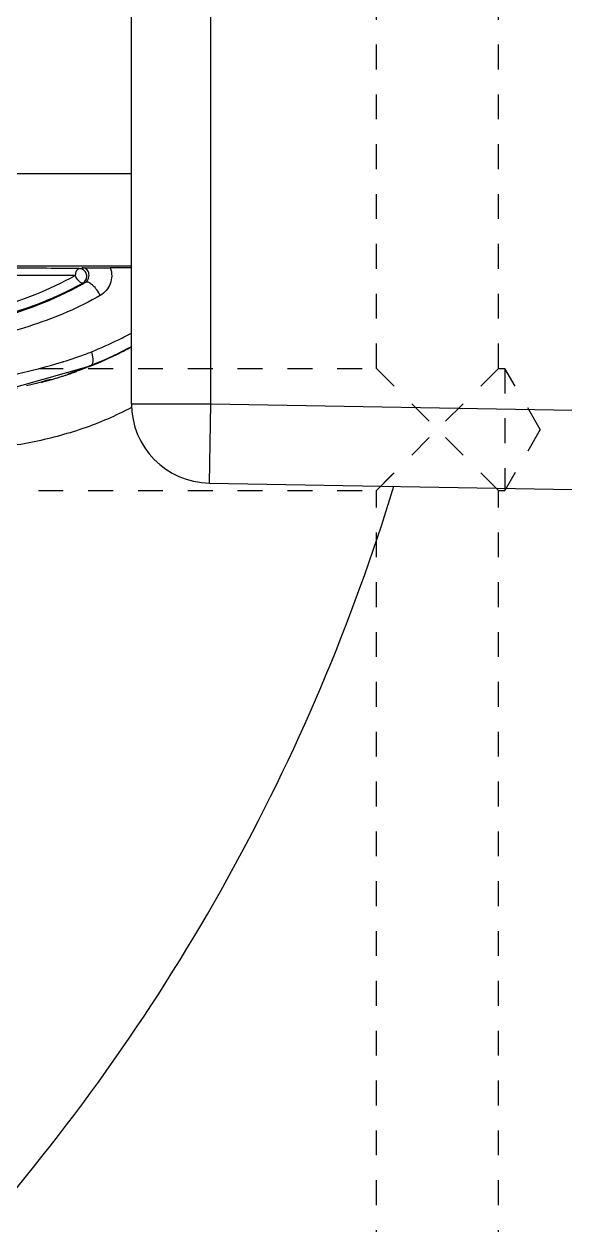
# Model space of a CAD drawing. Header units: millimetres. Extents: x 1540 to 3369, y -3458 to 1222.
# Drawn here: x 2387.6 to 2423.1, y -512.9 to -434.2 of the extents above; entities that cross this region are included whole.
import ezdxf

# ---------------------------------------------------------------- set-up
doc = ezdxf.new("R2010")
doc.units = ezdxf.units.MM
doc.header["$LTSCALE"] = 16.335
doc.linetypes.add('HIDDEN', pattern=[0.2, 0.1, -0.1])
doc.layers.add('21', color=7, linetype='CONTINUOUS')

msp = doc.modelspace()

# ---------------------------------------------------------------- linework, layer by layer
at = {"layer": '21', "color": 8, "linetype": 'HIDDEN'}
for p, q in [((2410.711, -456.737), (2410.711, -394.737)), ((2418.711, -456.737), (2418.711, -394.737)), ((2393.551, -455.865), (2393.606, -455.842)), ((2393.833, -455.73), (2393.856, -455.716)), ((2393.972, -455.66), (2393.998, -455.645)), ((2394.104, -455.593), (2394.196, -455.544)), ((2394.231, -455.528), (2394.32, -455.48)), ((2394.351, -455.465), (2394.443, -455.416)), ((2391.969, -456.566), (2390.296, -457.196)), ((2391.529, -456.745), (2391.704, -456.675)), ((2391.798, -456.637), (2391.981, -456.561)), ((2391.981, -456.561), (2392.529, -456.33)), ((2392.529, -456.33), (2392.579, -456.307)), ((2392.581, -456.306), (2392.674, -456.267)), ((2392.739, -456.241), (2392.85, -456.191)), ((2393.205, -456.032), (2393.284, -455.995)), ((2393.388, -455.944), (2393.444, -455.92)), ((2084.711, -456.737), (2410.711, -456.737)), ((2390.475, -457.135), (2390.617, -457.085)), ((2390.617, -457.085), (2390.768, -457.032)), ((2390.768, -457.032), (2390.927, -456.974)), ((2390.927, -456.974), (2391.093, -456.913)), ((2391.178, -456.881), (2391.351, -456.815)), ((2391.351, -456.815), (2391.529, -456.745)), ((2410.711, -456.737), (2414.711, -460.737)), ((2418.711, -456.737), (2414.711, -460.737)), ((2418.711, -456.737), (2419.134, -456.737)), ((2419.134, -456.737), (2419.134, -464.737)), ((2421.444, -460.737), (2419.134, -456.737)), ((2410.711, -464.737), (2414.711, -460.737)), ((2418.711, -464.737), (2414.711, -460.737)), ((2421.444, -460.737), (2419.134, -464.737)), ((2411.401, -464.047), (2411.792, -463.656)), ((2410.711, -464.737), (2410.97, -464.478)), ((2410.97, -464.478), (2411.401, -464.047)), ((2084.711, -464.737), (2410.711, -464.737)), ((2410.711, -635.737), (2410.711, -464.737)), ((2418.711, -464.737), (2418.567, -464.592)), ((2418.711, -464.737), (2419.134, -464.737)), ((2418.711, -635.737), (2418.711, -464.737))]:
    msp.add_line(p, q, dxfattribs=at)
at = {"layer": '21', "color": 7, "linetype": 'Continuous'}
for p, q in [((2394.645, -459.055), (2394.645, -433.594)), ((2399.845, -459.055), (2399.845, -433.5)), ((2386.588, -443.963), (2394.645, -443.963)), ((2386.493, -449.998), (2394.645, -449.998)), ((2391.215, -450.192), (2391.422, -450.138)), ((2393.551, -455.865), (2393.388, -455.944)), ((2393.707, -455.789), (2393.551, -455.865)), ((2393.856, -455.716), (2393.707, -455.789)), ((2393.998, -455.645), (2393.856, -455.716)), ((2394.196, -455.544), (2393.998, -455.645)), ((2394.32, -455.48), (2394.196, -455.544)), ((2394.443, -455.416), (2394.32, -455.48)), ((2394.498, -455.387), (2394.443, -455.416)), ((2394.498, -455.387), (2394.497, -455.388)), ((2391.699, -456.662), (2386.136, -458.225)), ((2392.581, -456.306), (2391.699, -456.662)), ((2392.131, -456.499), (2392.132, -456.498)), ((2392.424, -456.373), (2392.579, -456.307)), ((2392.579, -456.307), (2392.581, -456.306)), ((2394.645, -459.055), (2399.845, -459.055)), ((2399.754, -464.254), (2399.845, -459.055)), ((2399.845, -459.055), (2484.711, -460.536)), ((2399.754, -464.254), (2484.711, -465.737))]:
    msp.add_line(p, q, dxfattribs=at)
msp.add_lwpolyline([(2393.388, -455.944), (2393.219, -456.024), (2393.131, -456.065), (2393.042, -456.106), (2392.947, -456.148), (2392.85, -456.191), (2392.754, -456.233), (2392.674, -456.267), (2392.577, -456.307)], dxfattribs=at)
at = {"layer": '21', "color": 8, "linetype": 'HIDDEN'}
msp.add_lwpolyline([(2390.289, -457.198), (2390.346, -457.179), (2390.475, -457.135)], dxfattribs=at)
at = {"layer": '21', "color": 7, "linetype": 'Continuous'}
for centre, radius, start, end in [((2373.215, -2163.654), 1713.556, 89.398104, 89.561012), ((2380.784, -432.112), 21.862, 298.66441, 299.29804), ((2391.214, -450.695), 0.504, 299.01822, 315.08914), ((2380.802, -432.144), 21.825, 299.29811, 299.7925), ((2381.371, -429.044), 28.644, 295.72371, 296.82655), ((2382.635, -431.55), 25.837, 296.83235, 297.69907), ((2381.421, -428.184), 29.44, 287.30663, 290.42244), ((2381.984, -429.73), 27.795, 290.44703, 291.16457), ((2380.294, -428.436), 30.455, 294.43977, 296.29958), ((2383.597, -435.162), 22.987, 294.42703, 296.56926), ((2381.04, -429.946), 28.771, 296.30037, 298.22084), ((2382.971, -433.945), 24.356, 296.60759, 298.64095), ((2380.917, -426.61), 31.093, 287.09297, 287.33164), ((2387.926, -446.575), 10.777, 292.02861, 292.96436), ((2381.545, -430.478), 28.102, 292.46763, 293.13205), ((2379.515, -426.718), 32.341, 293.41115, 293.82161), ((2379.757, -427.264), 31.744, 293.82098, 294.44784), ((2382.741, -433.269), 25.065, 293.1247, 294.42055), ((2399.845, -459.055), 5.2, 180, 269.00001), ((2284.698, -425.751), 132.914, 318.89166, 343.06632)]:
    msp.add_arc(centre, radius, start, end, dxfattribs=at)
at = {"layer": '21', "color": 8, "linetype": 'HIDDEN'}
for centre, radius, start, end in [((2379.123, -425.804), 33.336, 292.66438, 292.96553), ((2379.308, -426.241), 32.862, 292.9652, 293.41103)]:
    msp.add_arc(centre, radius, start, end, dxfattribs=at)
at = {"layer": '21', "color": 7, "linetype": 'Continuous'}
msp.add_ellipse((2359.452, -451.238), major_axis=(71.627, 0), ratio=0.017455, start_param=1.05717, end_param=1.079248, dxfattribs=at)
for points, knots in [([(2391.215, -450.192), (2391.166, -450.194), (2391.059, -450.284), (2391.006, -450.395), (2390.986, -450.465)], [0, 0, 0, 0, 0.403906, 1, 1, 1, 1]), ([(2391.571, -451.05), (2391.639, -450.981), (2391.738, -450.798), (2391.706, -450.491), (2391.512, -450.252), (2391.313, -450.192), (2391.215, -450.192)], [0, 0, 0, 0, 0.249933, 0.500127, 0.750229, 1, 1, 1, 1]), ([(2391.422, -450.138), (2391.571, -450.137), (2392.183, -450.134), (2392.795, -450.131), (2393.259, -450.136)], [0, 0, 0, 0, 0.242836, 1, 1, 1, 1]), ([(2391.646, -451.084), (2391.741, -451.026), (2391.84, -450.863), (2391.871, -450.64), (2391.851, -450.427), (2391.708, -450.205), (2391.514, -450.141), (2391.422, -450.138)], [0, 0, 0, 0, 0.269454, 0.410555, 0.544873, 0.777849, 1, 1, 1, 1]), ([(2393.259, -450.136), (2393.319, -450.308), (2393.385, -450.665), (2393.279, -451.19), (2393.016, -451.643), (2392.747, -451.868), (2392.599, -451.956)], [0, 0, 0, 0, 0.261312, 0.508049, 0.75216, 1, 1, 1, 1]), ([(2379.472, -453.995), (2380.483, -453.881), (2382.501, -453.576), (2385.471, -452.897), (2388.318, -451.95), (2390.112, -451.111), (2390.958, -450.634)], [0, 0, 0, 0, 0.253539, 0.508034, 0.758196, 1, 1, 1, 1]), ([(2391.459, -451.135), (2390.582, -451.628), (2388.273, -452.714), (2384.3, -453.873), (2381.217, -454.358), (2379.649, -454.537)], [0, 0, 0, 0, 0.244128, 0.617035, 1, 1, 1, 1]), ([(2390.958, -450.634), (2390.556, -450.63), (2389.744, -450.635), (2388.533, -450.645), (2387.53, -450.627), (2386.737, -450.662), (2386.341, -450.636), (2386.142, -450.601)], [0, 0, 0, 0, 0.250295, 0.505195, 0.754391, 0.874244, 1, 1, 1, 1]), ([(2391.459, -451.135), (2391.426, -451.151), (2391.322, -451.117), (2391.141, -450.959), (2391.015, -450.776), (2390.958, -450.634)], [0, 0, 0, 0, 0.145134, 0.379766, 1, 1, 1, 1]), ([(2391.646, -451.085), (2391.63, -451.089), (2391.567, -451.107), (2391.505, -451.123), (2391.459, -451.135)], [0, 0, 0, 0, 0.261783, 1, 1, 1, 1]), ([(2392.599, -451.956), (2392.54, -451.827), (2392.396, -451.588), (2392.176, -451.335), (2391.987, -451.179), (2391.841, -451.089), (2391.707, -451.053), (2391.646, -451.084)], [0, 0, 0, 0, 0.314039, 0.61051, 0.739529, 0.848221, 1, 1, 1, 1]), ([(2392.599, -451.956), (2391.209, -452.745), (2388.226, -454.024), (2383.46, -455.174), (2378.491, -455.834), (2375.109, -456.008), (2373.396, -456.045)], [0, 0, 0, 0, 0.241977, 0.487635, 0.740499, 1, 1, 1, 1]), ([(2379.665, -454.624), (2380.7, -454.504), (2384.689, -453.925), (2388.643, -452.731), (2391.27, -451.294)], [0, 0, 0, 0, 0.258131, 1, 1, 1, 1]), ([(2392.02, -455.65), (2392.067, -455.795), (2392.119, -456.059), (2392.109, -456.339), (2392.065, -456.448)], [0, 0, 0, 0, 0.563608, 1, 1, 1, 1]), ([(2386.171, -457.28), (2386.501, -457.218), (2387.808, -456.954), (2389.102, -456.623), (2390.056, -456.33)], [0, 0, 0, 0, 0.252212, 1, 1, 1, 1]), ([(2392.065, -456.448), (2392.06, -456.462), (2392.039, -456.508), (2392.002, -456.551), (2391.969, -456.566)], [0, 0, 0, 0, 0.287016, 1, 1, 1, 1]), ([(2392.581, -456.306), (2392.587, -456.303), (2392.596, -456.3), (2392.625, -456.293), (2392.542, -456.329), (2392.506, -456.347), (2392.4, -456.394), (2392.332, -456.425), (2392.284, -456.446)], [0, 0, 0, 0, 0.053649, 0.078125, 0.188833, 0.391455, 0.594653, 1, 1, 1, 1]), ([(2394.646, -459.305), (2393.624, -459.845), (2391.469, -460.765), (2388.033, -461.666), (2384.422, -462.158), (2380.674, -462.328), (2376.817, -462.332), (2372.878, -462.316), (2368.882, -462.312), (2366.203, -462.341), (2364.858, -462.367)], [0, 0, 0, 0, 0.114674, 0.231403, 0.351481, 0.475606, 0.603491, 0.73416, 0.866545, 1, 1, 1, 1])]:
    msp.add_open_spline(points, degree=3, knots=knots, dxfattribs=at)
for points in [[(2390.986, -450.465), (2390.97, -450.52), (2390.961, -450.577), (2390.958, -450.634)], [(2392.02, -455.65), (2392.62, -455.396), (2393.216, -455.132), (2393.803, -454.849)]]:
    msp.add_open_spline(points, degree=3, dxfattribs=at)
at = {"layer": '21', "color": 8, "linetype": 'HIDDEN'}
for points, knots in [([(2392.423, -456.373), (2391.869, -456.605), (2389.557, -457.476), (2387.144, -458.056), (2385.305, -458.38)], [0, 0, 0, 0, 0.243524, 1, 1, 1, 1]), ([(2392.132, -456.498), (2392.153, -456.489), (2392.251, -456.448), (2392.347, -456.406), (2392.423, -456.373)], [0, 0, 0, 0, 0.217516, 1, 1, 1, 1]), ([(2390.296, -457.196), (2389.989, -457.3), (2388.742, -457.695), (2387.466, -457.997), (2386.499, -458.174)], [0, 0, 0, 0, 0.247986, 1, 1, 1, 1])]:
    msp.add_open_spline(points, degree=3, knots=knots, dxfattribs=at)

doc.saveas('drawing.dxf')
